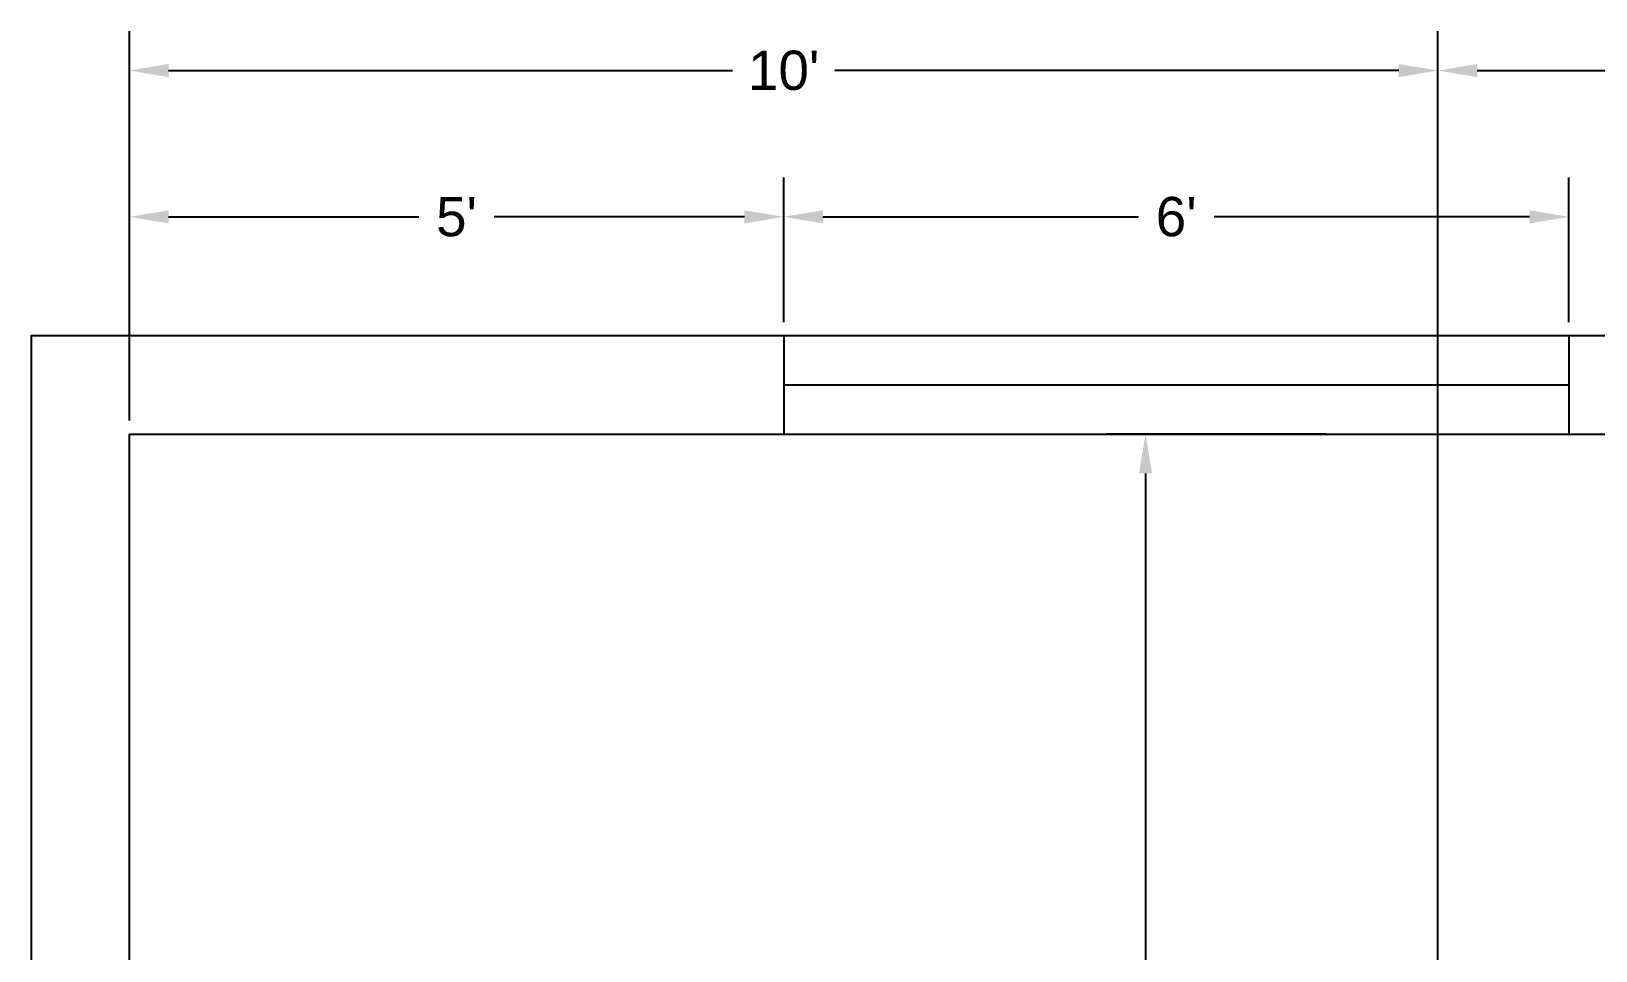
# Model space of a CAD drawing. Header units: inches. Extents: x -13 to 423, y -240 to 292.
# Drawn here: x 7.8 to 151.3, y 207.9 to 292.2 of the extents above; entities that cross this region are included whole.
import ezdxf

# ---------------------------------------------------------------- set-up
doc = ezdxf.new("R2010")
doc.units = ezdxf.units.IN
doc.header["$LTSCALE"] = 15
doc.header["$MEASUREMENT"] = 0
for name, color, linetype in [('Dim', 7, 'Continuous'), ('Wall', 6, 'Continuous'), ('Windows', 3, 'Continuous')]:
    doc.layers.add(name, color=color, linetype=linetype)
doc.styles.get("Standard").update_dxf_attribs({"font": 'arial.ttf'})
doc.dimstyles.get("Standard").update_dxf_attribs({"dimscale": 20, "dimtxt": 2.5, "dimasz": 2.5, "dimexe": 1.25, "dimexo": 0.625, "dimtad": 1, "dimlunit": 3, "dimtxsty": 'Standard', "dimcen": 2.5, "dimazin": 3, "dimtfac": 1, "dimtmove": 0, "dimatfit": 3})

# ---------------------------------------------------------------- blocks, each defined once
blk = doc.blocks.new('*D4')
at = {"layer": 'Defpoints', "color": 0, "transparency": 16777216}
for p in [(110.01, 255.24), (127.83, 255.24), (127.83, 135.24)]:
    blk.add_point(p, dxfattribs=at)
at = {"layer": 'Dim', "color": 0, "lineweight": -2, "transparency": 16777216}
for p, q in [((126.58, 255.24), (106.41, 255.24)), ((110.01, 251.64), (110.01, 198.88)), ((110.01, 138.84), (110.01, 191.6)), ((126.58, 135.24), (106.41, 135.24))]:
    blk.add_line(p, q, dxfattribs=at)
at = {"layer": 'Dim', "color": 0, "transparency": 16777216}
for points in [[(109.41, 251.64), (110.61, 251.64), (110.01, 255.24)], [(109.41, 138.84), (110.61, 138.84), (110.01, 135.24)]]:
    blk.add_solid(points, dxfattribs=at)
at = {"layer": 'Dim', "color": 0, "transparency": 16777216, "insert": (110.01, 195.24), "char_height": 3.6, "attachment_point": 5}
blk.add_mtext("\\A1;10'", dxfattribs=at)
blk = doc.blocks.new('*D5')
at = {"layer": 'Defpoints', "color": 0, "transparency": 16777216}
for p in [(136.83, 288.56), (16.83, 255.24), (136.83, 144.24)]:
    blk.add_point(p, dxfattribs=at)
at = {"layer": 'Dim', "color": 0, "lineweight": -2, "transparency": 16777216}
for p, q in [((16.83, 256.49), (16.83, 292.16)), ((136.83, 145.49), (136.83, 292.16)), ((20.43, 288.56), (72.15, 288.56)), ((133.23, 288.56), (81.52, 288.56))]:
    blk.add_line(p, q, dxfattribs=at)
at = {"layer": 'Dim', "color": 0, "transparency": 16777216}
for points in [[(20.43, 289.16), (20.43, 287.96), (16.83, 288.56)], [(133.23, 289.16), (133.23, 287.96), (136.83, 288.56)]]:
    blk.add_solid(points, dxfattribs=at)
at = {"layer": 'Dim', "color": 0, "transparency": 16777216, "insert": (76.83, 288.56), "char_height": 3.6, "attachment_point": 5}
blk.add_mtext("\\A1;10'", dxfattribs=at)
blk = doc.blocks.new('*D6')
at = {"layer": 'Defpoints', "color": 0, "transparency": 16777216}
for p in [(256.83, 288.56), (136.83, 144.24), (256.83, 144.24)]:
    blk.add_point(p, dxfattribs=at)
at = {"layer": 'Dim', "color": 0, "lineweight": -2, "transparency": 16777216}
for p, q in [((136.83, 145.49), (136.83, 292.16)), ((256.83, 145.49), (256.83, 292.16)), ((140.43, 288.56), (192.15, 288.56)), ((253.23, 288.56), (201.52, 288.56))]:
    blk.add_line(p, q, dxfattribs=at)
at = {"layer": 'Dim', "color": 0, "transparency": 16777216}
for points in [[(140.43, 289.16), (140.43, 287.96), (136.83, 288.56)], [(253.23, 289.16), (253.23, 287.96), (256.83, 288.56)]]:
    blk.add_solid(points, dxfattribs=at)
at = {"layer": 'Dim', "color": 0, "transparency": 16777216, "insert": (196.83, 288.56), "char_height": 3.6, "attachment_point": 5}
blk.add_mtext("\\A1;10'", dxfattribs=at)
blk = doc.blocks.new('*D12')
at = {"layer": 'Defpoints', "color": 0, "transparency": 16777216}
for p in [(76.83, 275.15), (76.83, 264.24), (16.83, 255.24)]:
    blk.add_point(p, dxfattribs=at)
at = {"layer": 'Dim', "color": 0, "lineweight": -2, "transparency": 16777216}
for p, q in [((16.83, 256.49), (16.83, 278.75)), ((76.83, 265.49), (76.83, 278.75)), ((20.43, 275.15), (43.38, 275.15)), ((73.23, 275.15), (50.29, 275.15))]:
    blk.add_line(p, q, dxfattribs=at)
at = {"layer": 'Dim', "color": 0, "transparency": 16777216}
for points in [[(20.43, 275.75), (20.43, 274.55), (16.83, 275.15)], [(73.23, 275.75), (73.23, 274.55), (76.83, 275.15)]]:
    blk.add_solid(points, dxfattribs=at)
at = {"layer": 'Dim', "color": 0, "transparency": 16777216, "insert": (46.83, 275.15), "char_height": 3.6, "attachment_point": 5}
blk.add_mtext("\\A1;5'", dxfattribs=at)
blk = doc.blocks.new('*D13')
at = {"layer": 'Defpoints', "color": 0, "transparency": 16777216}
for p in [(148.83, 275.15), (76.83, 264.24), (148.83, 264.24)]:
    blk.add_point(p, dxfattribs=at)
at = {"layer": 'Dim', "color": 0, "lineweight": -2, "transparency": 16777216}
for p, q in [((76.83, 265.49), (76.83, 278.75)), ((148.83, 265.49), (148.83, 278.75)), ((80.43, 275.15), (109.37, 275.15)), ((145.23, 275.15), (116.3, 275.15))]:
    blk.add_line(p, q, dxfattribs=at)
at = {"layer": 'Dim', "color": 0, "transparency": 16777216}
for points in [[(80.43, 275.75), (80.43, 274.55), (76.83, 275.15)], [(145.23, 275.75), (145.23, 274.55), (148.83, 275.15)]]:
    blk.add_solid(points, dxfattribs=at)
at = {"layer": 'Dim', "color": 0, "transparency": 16777216, "insert": (112.83, 275.15), "char_height": 3.6, "attachment_point": 5}
blk.add_mtext("\\A1;6'", dxfattribs=at)
blk = doc.blocks.new('window')
at = {"layer": 'Windows'}
for p, q in [((0, 9), (0, 0)), ((72, 9), (72, 0)), ((0, 4.5), (72, 4.5))]:
    blk.add_line(p, q, dxfattribs=at)

msp = doc.modelspace()

# ---------------------------------------------------------------- linework, layer by layer
at = {"layer": 'Wall'}
msp.add_lwpolyline([(7.833, 45.238), (7.833, -113.762), (385.833, -113.762), (385.833, 264.238), (7.833, 264.238), (7.833, 105.238), (16.833, 105.238), (16.833, 255.238), (376.833, 255.238), (376.833, -104.762), (16.833, -104.762), (16.833, 45.238)], close=True, dxfattribs=at)

# ---------------------------------------------------------------- block references
at = {"layer": 'Windows'}
msp.add_blockref('window', (76.833, 255.238), dxfattribs=at)

# ---------------------------------------------------------------- dimensions: what is measured, and where the dimension line sits
at = {"layer": 'Dim'}
for base, p1, p2, picture, middle in [((136.833, 288.558), (16.833, 255.238), (136.833, 144.238), '*D5', (76.833, 288.558)), ((256.833, 288.558), (136.833, 144.238), (256.833, 144.238), '*D6', (196.833, 288.558)), ((76.833, 275.148), (16.833, 255.238), (76.833, 264.238), '*D12', (46.833, 275.148)), ((148.833, 275.148), (76.833, 264.238), (148.833, 264.238), '*D13', (112.833, 275.148))]:
    dim = msp.add_linear_dim(base=base, p1=p1, p2=p2, dimstyle='Standard', dxfattribs=at)
    dim.commit()
    dim.dimension.update_dxf_attribs({"geometry": picture, "text_midpoint": middle})
dim = msp.add_linear_dim(base=(110.005, 255.238), p1=(127.833, 135.238), p2=(127.833, 255.238), angle=90, dimstyle='Standard', dxfattribs=at)
dim.commit()
dim.dimension.update_dxf_attribs({"geometry": '*D4', "text_midpoint": (110.005, 195.238)})

doc.saveas('drawing.dxf')
